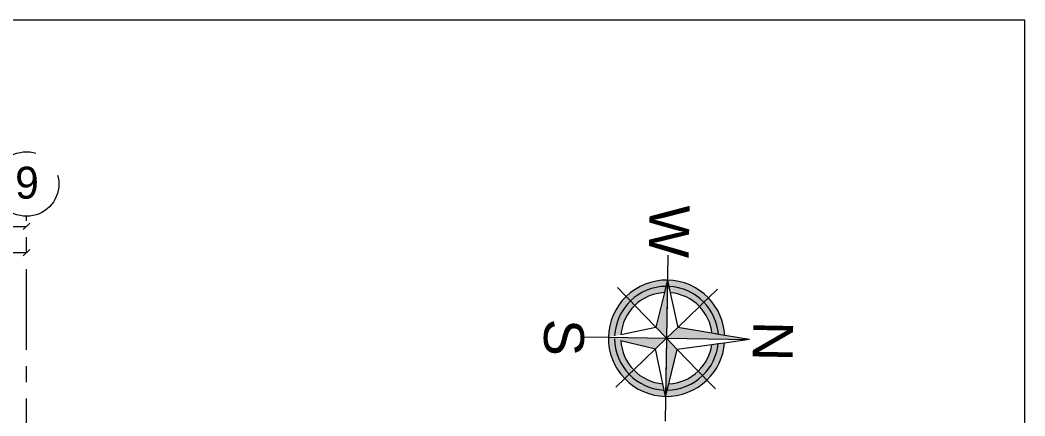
# Model space of a CAD drawing. Header units: inches. Extents: x -114 to 635, y -137 to 57.
# Drawn here: x 107.55 to 123.1, y 31.76 to 37.89 of the extents above; entities that cross this region are included whole.
import ezdxf
from ezdxf.enums import TextEntityAlignment as Align

# ---------------------------------------------------------------- set-up
doc = ezdxf.new("R2010")
doc.units = ezdxf.units.IN
doc.header["$MEASUREMENT"] = 0
doc.header["$PDMODE"] = 98
for name, pattern in [('( Hidden )', [0.375, 0.25, -0.125]), ('CENTER', [2, 1.25, -0.25, 0.25, -0.25]), ('CENTERX2', [4, 2.5, -0.5, 0.5, -0.5])]:
    doc.linetypes.add(name, pattern=pattern)
doc.layers.get('0').update_dxf_attribs({"lineweight": 5})
doc.layers.get('Defpoints').update_dxf_attribs({"lineweight": 5})
for name, color, linetype, lineweight in [('A-ARROW', 1, 'Continuous', 5), ('AXIS DIMENSION', 8, 'Continuous', 5), ('BORDER A2', 7, 'Continuous', 50), ('E-AX', 9, '( Hidden )', 0)]:
    doc.layers.add(name, color=color, linetype=linetype, lineweight=lineweight)
doc.layers.add('AXIES', color=7, linetype='CENTER', lineweight=0, true_color=0x949596)
doc.styles.add('A0$0$002-F.FLOOR PLAN$0$xref plans$0$ATTRIBUTE', font='BKANT.TTF')
doc.styles.add('MAIN', font='')
doc.styles.get("Standard").update_dxf_attribs({"font": 'arial.ttf'})
doc.styles.get('MAIN').set_extended_font_data('Shonar Bangla')
doc.dimstyles.new('MFS-AXIS', dxfattribs={"dimtxt": 0.22, "dimasz": 0.1, "dimexe": 0, "dimexo": 0.15, "dimgap": 0.05, "dimtad": 1, "dimdec": 0, "dimlfac": 100, "dimzin": 0, "dimdsep": 46, "dimtxsty": 'MAIN', "dimblk": 'OBLIQUE', "dimcen": 0.09, "dimclrd": 1, "dimclre": 1, "dimclrt": 2, "dimadec": 0, "dimazin": 0, "dimtfac": 1, "dimtdec": 0, "dimtix": 1, "dimtofl": 0, "dimtmove": 2, "dimatfit": 3, "dimldrblk": 'OBLIQUE', "dimfxl": 0.05, "dimfxlon": 1, "dimtolj": 1, "dimtzin": 0, "dimlwd": -1, "dimarcsym": 1})

# ---------------------------------------------------------------- blocks, each defined once
blk = doc.blocks.new('NOTH')
at = {"layer": 'A-ARROW'}
h = blk.add_hatch(color=256, dxfattribs=at)
h.paths.add_polyline_path([(0.7367880207187341, 0), (0.6575899677640109, 0.0183679669693504), (0.5777283029631805, 0.0368898418159631), (0.138709133292366, 0.1387091331513375), (1.847e-13, -3.695e-13)])
h.paths.add_polyline_path([(1.421e-13, 1.052554315272032), (-0.0481682284584935, 0.7352118123715456), (-0.0603320410307902, 0.6550740360918894), (-0.0725869453558943, 0.5743361277810948), (-0.1387091332541104, 0.138709133151707), (1.847e-13, -3.695e-13)])
h.paths.add_polyline_path([(-0.7367880206932682, 5.4e-13), (-0.6575899677639683, -0.0183679669692367), (-0.5777283029244984, -0.036889841816361), (-0.1387091332536698, -0.138709133151707), (1.847e-13, -3.695e-13)])
h.paths.add_polyline_path([(0.1387091332923234, -0.1387091331515364), (1.847e-13, -3.695e-13), (-1.847e-13, -0.736788020910808), (0.018367967033555, -0.6575899678792894), (0.0368898419054631, -0.5777283031165439)])
h = blk.add_hatch(color=256, dxfattribs=at)
edge = h.paths.add_edge_path()
edge.add_ellipse((1.847e-13, -3.695e-13), major_axis=(-0.4651676837564604, 0.4651676837565617), ratio=0.9999999998919108, start_angle=-89.99999999921107, end_angle=-50.262072299546)
edge.add_line((0.060332041053556, 0.6550740361128362), (0.0725869453426498, 0.574336127870339))
edge.add_ellipse((1.847e-13, -3.695e-13), major_axis=(0.4093475616569167, 0.4093475616568277), ratio=0.9999999997555454, start_angle=0, end_angle=37.79691486913919, ccw=False)
edge.add_line((0.4093475615218411, 0.4093475617780201), (0.4651676837811465, 0.4651676836406013))
edge = h.paths.add_edge_path()
edge.add_ellipse((1.847e-13, -3.695e-13), major_axis=(0.5209878057300275, 0.5209878057299147), ratio=0.9999999999968756, start_angle=314.9999999999104, end_angle=359.9999999985911)
edge.add_line((0.5209878057426921, 0.5209878057171125), (0.465167683772478, 0.4651676836316483))
edge.add_ellipse((1.847e-13, -3.695e-13), major_axis=(-0.4651676837320017, 0.4651676837321025), ratio=0.9999999999444913, start_angle=226.5999839728725, end_angle=270.00000000078893, ccw=False)
edge.add_line((0.6575899677875441, 0.0183679669641208), (0.7367880206930125, 5.854899898238841e-12))
edge = h.paths.add_edge_path()
edge.add_ellipse((1.847e-13, -3.695e-13), major_axis=(-0.4093475616568274, 0.4093475616569162), ratio=0.9999999999629564, start_angle=180, end_angle=221.34643715917, ccw=False)
edge.add_line((0.4093475617774092, -0.4093475615211162), (0.4651676837726911, -0.4651676836316483))
edge.add_ellipse((1.847e-13, -3.695e-13), major_axis=(0.4651676837321025, 0.4651676837320017), ratio=0.9999999999444923, start_angle=269.9999999992111, end_angle=313.4000160271274)
edge.add_line((0.6575899677873595, -0.0183679669640924), (0.5777283029553502, -0.0368898418176116))
edge = h.paths.add_edge_path()
edge.add_ellipse((1.847e-13, -3.695e-13), major_axis=(-0.5209878057299147, 0.5209878057300275), ratio=0.99999999996475, start_angle=134.9999999989901, end_angle=180.0000000014088)
edge.add_line((0.5209878057425783, -0.5209878057169705), (0.4651676837806919, -0.4651676836396632))
edge.add_ellipse((1.847e-13, -3.695e-13), major_axis=(0.4651676837133373, 0.4651676837132369), ratio=0.9999999999848316, start_angle=226.5999839861861, end_angle=269.99999999921124, ccw=False)
edge.add_line((0.0183679670573298, -0.6575899677758912), (5.373120004481535e-11, -0.7367880206779205))
edge = h.paths.add_edge_path()
edge.add_ellipse((1.847e-13, -3.695e-13), major_axis=(-0.4651676837132375, 0.4651676837133383), ratio=0.9999999999848308, start_angle=90.00000000078873, end_angle=133.4000160138138)
edge.add_line((-0.0183679670313666, -0.6575899677784208), (-0.0368898418879269, -0.577728303026845))
edge.add_ellipse((1.847e-13, -3.695e-13), major_axis=(-0.4093475617746752, 0.4093475617747643), ratio=0.999999999712108, start_angle=90, end_angle=131.3464371538943, ccw=False)
edge.add_line((-0.4093475617927142, -0.4093475615366346), (-0.4651676837807062, -0.4651676836402602))
edge = h.paths.add_edge_path()
edge.add_ellipse((1.847e-13, -3.695e-13), major_axis=(-0.4651676837320017, 0.4651676837321025), ratio=0.9999999999444913, start_angle=46.59998397287251, end_angle=90.00000000078887, ccw=False)
edge.add_line((-0.6575899677872316, -0.0183679669642061), (-0.7367880206930693, -1.704990315598565e-13))
edge.add_ellipse((1.847e-13, -3.695e-13), major_axis=(0.5209878057300275, 0.5209878057299147), ratio=0.9999999999968756, start_angle=134.9999999999105, end_angle=179.9999999985912)
edge.add_line((-0.5209878057426778, -0.5209878057170556), (-0.465167683772464, -0.4651676836315917))
edge = h.paths.add_edge_path()
edge.add_ellipse((1.847e-13, -3.695e-13), major_axis=(0.4651676837321025, 0.4651676837320017), ratio=0.9999999999444923, start_angle=89.99999999921107, end_angle=133.4000160271275)
edge.add_line((-0.6575899677872316, 0.0183679669641208), (-0.577728302956416, 0.0368898418086303))
edge.add_ellipse((1.847e-13, -3.695e-13), major_axis=(-0.4093475616568274, 0.4093475616569162), ratio=0.9999999999629564, start_angle=0, end_angle=41.34643715916991, ccw=False)
edge.add_line((-0.4093475615365493, 0.4093475617927709), (-0.4651676837725063, 0.4651676836317053))
edge = h.paths.add_edge_path()
edge.add_ellipse((1.847e-13, -3.695e-13), major_axis=(-0.5209878057299147, 0.5209878057300275), ratio=0.9999999999105192, start_angle=-41.2515596892217, end_angle=1.40879490012606e-09)
edge.add_line((-0.5209878057428057, 0.5209878057170556), (-0.465167683781374, 0.4651676836403455))
edge.add_ellipse((1.847e-13, -3.695e-13), major_axis=(0.4651676837565617, 0.4651676837564604), ratio=0.9999999998919108, start_angle=50.26207229954599, end_angle=89.99999999921113, ccw=False)
edge.add_line((-0.0603320410271522, 0.6550740361169858), (-0.048168228446599, 0.7352118124497622))
h = blk.add_hatch(color=256, dxfattribs=at)
edge = h.paths.add_edge_path()
edge.add_ellipse((1.847e-13, -3.695e-13), major_axis=(0.5209878057300275, 0.5209878057299147), ratio=0.9999999999105188, start_angle=359.9999999985911, end_angle=401.2515596892217)
edge.add_line((0.0481682284466558, 0.7352118124500179), (0.0603320410534565, 0.6550740361133764))
edge.add_ellipse((1.847e-13, -3.695e-13), major_axis=(-0.4651676837564604, 0.4651676837565617), ratio=0.9999999998919108, start_angle=-89.99999999921113, end_angle=-50.26207229954548, ccw=False)
edge.add_line((0.4651676837811607, 0.465167683639919), (0.5209878057428199, 0.520987805716743))
edge = h.paths.add_edge_path()
edge.add_ellipse((1.847e-13, -3.695e-13), major_axis=(0.4093475616569168, 0.4093475616568273), ratio=0.9999999999629559, start_angle=318.6535628408301, end_angle=360, ccw=False)
edge.add_line((0.5777283029555207, 0.0368898418178105), (0.6575899677874733, 0.0183679669639503))
edge.add_ellipse((1.847e-13, -3.695e-13), major_axis=(-0.4651676837320017, 0.4651676837321025), ratio=0.9999999999444913, start_angle=226.5999839728724, end_angle=270.0000000007889)
edge.add_line((0.4651676837726061, 0.4651676836312788), (0.409347561536521, 0.4093475617922311))
edge = h.paths.add_edge_path()
edge.add_ellipse((1.847e-13, -3.695e-13), major_axis=(0.4651676837321025, 0.4651676837320017), ratio=0.9999999999444923, start_angle=269.99999999921124, end_angle=313.40001602712755, ccw=False)
edge.add_line((0.4651676837726626, -0.4651676836317053), (0.5209878057427915, -0.5209878057170843))
edge.add_ellipse((1.847e-13, -3.695e-13), major_axis=(-0.5209878057299129, 0.5209878057300266), ratio=0.9999999999968752, start_angle=180.0000000014088, end_angle=225.0000000000895)
edge.add_line((0.7367880206929271, -6.1391e-12), (0.6575899677874589, -0.018367966964405))
edge = h.paths.add_edge_path()
edge.add_ellipse((1.847e-13, -3.695e-13), major_axis=(0.4093475617747643, 0.4093475617746752), ratio=0.9999999997121085, start_angle=228.6535628461057, end_angle=270, ccw=False)
edge.add_line((0.0368898419273762, -0.5777283030215871), (0.018367967057344, -0.6575899677760902))
edge.add_ellipse((1.847e-13, -3.695e-13), major_axis=(0.4651676837133373, 0.4651676837132369), ratio=0.9999999999848316, start_angle=226.599983986186, end_angle=269.9999999992111)
edge.add_line((0.4651676837808907, -0.4651676836403739), (0.4093475617927142, -0.4093475615367482))
edge = h.paths.add_edge_path()
edge.add_ellipse((1.847e-13, -3.695e-13), major_axis=(-0.4651676837132375, 0.4651676837133383), ratio=0.9999999999848308, start_angle=90.00000000078887, end_angle=133.400016013814, ccw=False)
edge.add_line((-0.465167683780962, -0.4651676836400327), (-0.520987805742877, -0.52098780571734))
edge.add_ellipse((1.847e-13, -3.695e-13), major_axis=(0.5209878057300275, 0.5209878057299147), ratio=0.9999999999647492, start_angle=179.9999999985912, end_angle=225.0000000010099)
edge.add_line((-5.3916e-11, -0.7367880206783184), (-0.0183679670313239, -0.6575899677784492))
edge = h.paths.add_edge_path()
edge.add_ellipse((1.847e-13, -3.695e-13), major_axis=(0.4093475616569168, 0.4093475616568273), ratio=0.9999999999629559, start_angle=138.6535628408301, end_angle=180, ccw=False)
edge.add_line((-0.5777283029566292, -0.0368898418086019), (-0.6575899677873025, -0.0183679669642345))
edge.add_ellipse((1.847e-13, -3.695e-13), major_axis=(-0.4651676837320017, 0.4651676837321025), ratio=0.9999999999444913, start_angle=46.59998397287242, end_angle=90.00000000078873)
edge.add_line((-0.4651676837725205, -0.4651676836315632), (-0.4093475617772527, -0.4093475615209742))
edge = h.paths.add_edge_path()
edge.add_ellipse((1.847e-13, -3.695e-13), major_axis=(-0.5209878057299129, 0.5209878057300266), ratio=0.9999999999968752, start_angle=1.408794900004402e-09, end_angle=45.00000000008949)
edge.add_line((-0.736788020693325, 4.263e-13), (-0.6575899677874874, 0.0183679669643766))
edge.add_ellipse((1.847e-13, -3.695e-13), major_axis=(0.4651676837321025, 0.4651676837320017), ratio=0.9999999999444923, start_angle=89.99999999921113, end_angle=133.4000160271276, ccw=False)
edge.add_line((-0.465167683772478, 0.4651676836313642), (-0.5209878057425926, 0.520987805716743))
edge = h.paths.add_edge_path()
edge.add_ellipse((1.847e-13, -3.695e-13), major_axis=(-0.409347561656827, 0.4093475616569161), ratio=0.9999999997555448, start_angle=-37.79691486913907, end_angle=0, ccw=False)
edge.add_line((-0.07258694534219501, 0.5743361278701685), (-0.060332041026868, 0.6550740361166733))
edge.add_ellipse((1.847e-13, -3.695e-13), major_axis=(0.4651676837565617, 0.4651676837564604), ratio=0.9999999998919108, start_angle=50.262072299546, end_angle=89.99999999921107)
edge.add_line((-0.4651676837810328, 0.465167683639919), (-0.4093475615216562, 0.4093475617776507))
for p, q in [((-5.68e-14, 1.052554315272145), (-0.0481682284583371, 0.7352118123711194)), ((-5.68e-14, 1.052554315272145), (0.0481682284587777, 0.7352118123713752)), ((0, 0), (-5.68e-14, 1.052554315272145)), ((-0.0603320410308044, 0.655074036091861), (-0.0725869453556953, 0.5743361277807538)), ((-0.0481682284583371, 0.7352118123711194), (-0.0603320410308044, 0.655074036091861)), ((0.0481682284587777, 0.7352118123713752), (0.0603320410566397, 0.6550740360920316)), ((0.0603320410566397, 0.6550740360920316), (0.0725869453562211, 0.5743361277807822)), ((-0.5209878057424647, 0.5209878057167145), (-0.6326280498287105, 0.6326280500851456)), ((-0.4651676836997042, 0.4651676835587466), (-0.5209878057424647, 0.5209878057167145)), ((-0.0725869453556953, 0.5743361277807538), (-0.1387091332538688, 0.1387091331513943)), ((0.0725869453562211, 0.5743361277807822), (0.1387091332923092, 0.1387091331512238)), ((0.4651676836999883, 0.4651676835587466), (0.5209878057427773, 0.5209878057170272)), ((0.5209878057427773, 0.5209878057170272), (0.632628049828611, 0.6326280500849464)), ((-0.4093475616567872, 0.4093475619131084), (-0.4651676836997042, 0.4651676835587466)), ((-0.1387091332538688, 0.1387091331513943), (-0.4093475616567872, 0.4093475619131084)), ((0.1387091332923092, 0.1387091331512238), (0.4093475616569294, 0.4093475619129663)), ((0.4093475616569294, 0.4093475619129663), (0.4651676836999883, 0.4651676835587466)), ((-0.5777283029243989, 0.0368898418156221), (-0.1387091332538688, 0.1387091331513943)), ((0, 0), (-0.1387091332538688, 0.1387091331513943)), ((0, 0), (0.1387091332923092, 0.1387091331512238)), ((0.5777283029628393, 0.03688984181602), (0.1387091332923092, 0.1387091331512238)), ((-1.052554315297524, -2.558e-13), (0, 0)), ((-0.7367880206930835, 1.705e-13), (-0.6575899677639541, 0.0183679669696346)), ((-0.7367880206930835, 1.705e-13), (-0.6575899677638973, -0.0183679669693504)), ((-0.7367880206930835, 1.705e-13), (0, 0)), ((-0.6575899677639541, 0.0183679669696346), (-0.5777283029243989, 0.0368898418156221)), ((0, 0), (-0.1387091332536698, -0.138709133151707)), ((-5.68e-14, -0.736788020910808), (0, 0)), ((0, 0), (0.1387091332923234, -0.1387091331515364)), ((0, 0), (0.7367880207187198, -2.558e-13)), ((0, 0), (1.05255431529781, -1.421e-13)), ((0.6575899677640962, 0.0183679669692651), (0.5777283029628393, 0.03688984181602)), ((0.7367880207187198, -2.558e-13), (0.6575899677640962, 0.0183679669692651)), ((-0.6575899677638973, -0.0183679669693504), (-0.5777283029244984, -0.036889841816361)), ((-0.5777283029244984, -0.036889841816361), (-0.1387091332536698, -0.138709133151707)), ((0.5777283029628535, -0.0368898418159063), (0.1387091332923234, -0.1387091331515364)), ((0.6575899677640252, -0.0183679669699473), (0.5777283029628535, -0.0368898418159063)), ((0.7367880207187198, -2.558e-13), (0.6575899677640252, -0.0183679669699473)), ((-0.1387091332536698, -0.138709133151707), (-0.4093475616569864, -0.409347561400523)), ((-0.036889841867449, -0.5777283031165439), (-0.1387091332536698, -0.138709133151707)), ((0.0368898419057047, -0.5777283031167997), (0.1387091332923234, -0.1387091331515364)), ((0.1387091332923234, -0.1387091331515364), (0.4093475616568867, -0.4093475614008071)), ((-0.4651676836999032, -0.4651676835590309), (-0.5209878057427347, -0.5209878057173967)), ((-0.4093475616569864, -0.409347561400523), (-0.4651676836999032, -0.4651676835590309)), ((0.4093475616568867, -0.4093475614008071), (0.4651676836998889, -0.4651676835590878)), ((0.4651676836998889, -0.4651676835590878), (0.5209878057425783, -0.5209878057169705)), ((-0.5209878057427347, -0.5209878057173967), (-0.632628049828796, -0.6326280495724462)), ((0.5209878057425783, -0.5209878057169705), (0.6326280498285402, -0.6326280495726451)), ((-5.68e-14, -1.05255431527206), (-5.68e-14, -0.736788020910808))]:
    blk.add_line(p, q, dxfattribs=at)
for major_axis, ratio, start_param, end_param in [((-0.5209878057299123, 0.5209878057300255), 0.9999999999105199, -0.7199755381598874, 2.45881e-11), ((0.4651676837565609, 0.4651676837564598), 0.9999999998919112, 0.8772386505025153, 1.570796326781126), ((0.5209878057300255, 0.5209878057299123), 0.999999999910519, 6.283185307154998, 7.003160845339472), ((-0.4651676837564598, 0.4651676837565609), 0.9999999998919112, -1.570796326781126, -0.8772386505025153), ((-0.5209878057299127, 0.5209878057300262), 0.9999999999968756, 2.45881e-11, 0.7853981633990103), ((-0.4093475616568267, 0.4093475616569159), 0.9999999997555448, -0.6596806115624795, 0), ((0.4093475616569159, 0.4093475616568267), 0.9999999997555448, 0, 0.6596806115624795), ((0.5209878057300255, 0.5209878057299123), 0.999999999996876, 5.497787143780575, 6.283185307154998), ((0.4651676837321023, 0.4651676837320012), 0.9999999999444916, 1.570796326781126, 2.328269501886581), ((-0.4093475616568263, 0.4093475616569155), 0.9999999999629564, 0, 0.7216314623964455), ((0.4093475616569159, 0.4093475616568269), 0.9999999999629562, 5.561553844783139, 6.283185307179584), ((-0.4651676837320012, 0.4651676837321023), 0.999999999944491, 3.954915805293002, 4.712388980398459), ((0.5209878057300255, 0.5209878057299123), 0.999999999996876, 2.356194490190779, 3.141592653565203), ((-0.4651676837320012, 0.4651676837321023), 0.999999999944491, 0.8133231517032118, 1.570796326808665), ((0.4093475616569159, 0.4093475616568269), 0.9999999999629562, 2.419961191193345, 3.141592653589792), ((-0.4093475616568263, 0.4093475616569155), 0.9999999999629564, 3.141592653589792, 3.863224115986238), ((0.4651676837321023, 0.4651676837320012), 0.9999999999444916, 4.712388980370919, 5.469862155476373), ((-0.5209878057299127, 0.5209878057300262), 0.9999999999968756, 3.141592653614381, 3.926990816988803), ((-0.4651676837132357, 0.4651676837133368), 0.9999999999848312, 1.570796326808665, 2.328269501654212), ((-0.4093475617746752, 0.4093475617747643), 0.9999999997121072, 1.570796326794896, 2.292427789099265), ((0.4651676837133376, 0.4651676837132362), 0.9999999999848316, 3.954915805525373, 4.712388980370919), ((0.4093475617747635, 0.4093475617746745), 0.999999999712108, 3.990757518080319, 4.712388980384689), ((0.5209878057300255, 0.5209878057299123), 0.9999999999647496, 3.141592653565203, 3.926990817004866), ((-0.5209878057299125, 0.5209878057300258), 0.9999999999647496, 2.356194490174718, 3.141592653614381)]:
    blk.add_ellipse((3.553e-13, -2.842e-13), major_axis=major_axis, ratio=ratio, start_param=start_param, end_param=end_param, dxfattribs=at)
for s, p in [('N', (0.0144832284225913, 1.347818954500012)), ('W', (-1.353998589916471, 0.0105449277088212)), ('E', (1.353998589916358, 0.0105449277088212)), ('S', (0.0120693570188166, -1.298608181295634))]:
    blk.add_text(s, height=0.5052260713060049, rotation=359.9383920510186, dxfattribs=at).set_placement(p, align=Align.MIDDLE)
blk = doc.blocks.new('_Oblique')
at = {"color": 0, "lineweight": -2}
blk.add_line((-0.5, -0.5), (0.5, 0.5), dxfattribs=at)
blk = doc.blocks.new('*D1386')
at = {"layer": 'AXIS DIMENSION', "color": 17, "linetype": 'Continuous', "transparency": 16777216}
blk.add_line((44.87874684234566, -578.7698676672954), (47.07852520708184, -578.7698676672954), dxfattribs=at)
at = {"layer": 'Defpoints', "color": 0, "transparency": 16777216}
for p in [(44.87874684234566, -578.7698676672954), (47.07852520708184, -578.7600154549557), (47.07852520708184, -578.7698676672954)]:
    blk.add_point(p, dxfattribs=at)
at = {"layer": 'AXIS DIMENSION', "color": 17, "transparency": 16777216, "xscale": 0.1, "yscale": 0.1, "zscale": 0.1, "rotation": 180}
blk.add_blockref('_Oblique', (44.87874684234566, -578.7698676672954), dxfattribs=at)
at = {"layer": 'AXIS DIMENSION', "color": 17, "transparency": 16777216, "xscale": 0.1, "yscale": 0.1, "zscale": 0.1}
blk.add_blockref('_Oblique', (47.07852520708184, -578.7698676672954), dxfattribs=at)
at = {"layer": 'AXIS DIMENSION', "color": 3, "transparency": 16777216, "insert": (45.97863602471375, -578.6098676672955), "char_height": 0.22, "attachment_point": 5, "style": 'MAIN'}
blk.add_mtext('\\A1;220', dxfattribs=at)
blk = doc.blocks.new('*D1379')
at = {"layer": 'AXIS DIMENSION', "color": 1, "linetype": 'Continuous', "lineweight": -2, "transparency": 16777216}
for p, q in [((25.07885424815777, -578.3563094938331), (25.07885424815777, -578.3628898561348)), ((47.07852520708184, -578.356309493834), (47.07852520708184, -578.3628898561348))]:
    blk.add_line(p, q, dxfattribs=at)
at = {"layer": 'AXIS DIMENSION', "color": 17, "linetype": 'Continuous', "transparency": 16777216}
blk.add_line((25.07885424815777, -578.3628898561348), (47.07852520708184, -578.3628898561348), dxfattribs=at)
at = {"layer": 'Defpoints', "color": 0, "transparency": 16777216}
for p in [(25.07885424815777, -578.2063094938331), (47.07852520708184, -578.206309493834), (47.07852520708184, -578.3628898561348)]:
    blk.add_point(p, dxfattribs=at)
at = {"layer": 'AXIS DIMENSION', "color": 17, "transparency": 16777216, "xscale": 0.1, "yscale": 0.1, "zscale": 0.1, "rotation": 180}
blk.add_blockref('_Oblique', (25.07885424815777, -578.3628898561348), dxfattribs=at)
at = {"layer": 'AXIS DIMENSION', "color": 17, "transparency": 16777216, "xscale": 0.1, "yscale": 0.1, "zscale": 0.1}
blk.add_blockref('_Oblique', (47.07852520708184, -578.3628898561348), dxfattribs=at)
at = {"layer": 'AXIS DIMENSION', "color": 3, "transparency": 16777216, "insert": (37.57672413677017, -578.2028898561348), "char_height": 0.22, "attachment_point": 5, "style": 'MAIN'}
blk.add_mtext('\\A1;2200', dxfattribs=at)
blk = doc.blocks.new('DASLASDLASLDASLASDLASLQWELQWELQWELQWELQ')
at = {"layer": 'AXIES', "linetype": 'CENTERX2', "ltscale": 0.5}
blk.add_line((47.07852520708184, -592.2776957824242), (47.07852520708184, -578.206309493834), dxfattribs=at)
at = {"layer": 'AXIES', "linetype": 'CENTERX2'}
blk.add_circle((47.07852520708184, -577.7063094938331), 0.5, dxfattribs=at)
at = {"layer": 'AXIES', "linetype": 'CENTERX2', "style": 'A0$0$002-F.FLOOR PLAN$0$xref plans$0$ATTRIBUTE'}
blk.add_text('9', height=0.495, dxfattribs=at).set_placement((46.90129702953027, -577.9331962976313))
at = {"layer": 'AXIS DIMENSION'}
dim = blk.add_linear_dim(base=(47.07852520708184, -578.3628898561348), p1=(25.07885424815777, -578.2063094938331), p2=(47.07852520708184, -578.206309493834), dimstyle='MFS-AXIS', override={"dimclrd": 17, "dimclrt": 3}, dxfattribs=at)
dim.commit()
dim.dimension.update_dxf_attribs({"geometry": '*D1379', "text_midpoint": (37.57672413677017, -578.2028898561348), "dimtype": 128})
dim = blk.add_linear_dim(base=(47.07852520708184, -578.7698676672954), p1=(44.87874684234566, -578.7698676672954), p2=(47.07852520708184, -578.7600154549557), dimstyle='MFS-AXIS', override={"dimclrd": 17, "dimclrt": 3}, dxfattribs=at)
dim.commit()
dim.dimension.update_dxf_attribs({"geometry": '*D1386', "text_midpoint": (45.97863602471375, -578.6098676672955)})

msp = doc.modelspace()

# ---------------------------------------------------------------- linework, layer by layer
at = {"layer": 'BORDER A2', "lineweight": 5}
msp.add_lwpolyline([(77.5034065115542, -2.308414670989677), (123.1034065115543, -2.308414670989677), (123.1034065115543, 37.89158532901048), (77.5034065115542, 37.89158532901037)], close=True, dxfattribs=at)

# ---------------------------------------------------------------- block references
at = {"layer": 'A-ARROW', "xscale": 1.222382910869702, "yscale": 1.222382910869702, "zscale": 1.222382910869702, "rotation": 269.0250964440875}
msp.add_blockref('NOTH', (117.5565470073276, 32.96107418183234), dxfattribs=at)
at = {"layer": 'E-AX'}
msp.add_blockref('DASLASDLASLDASLASDLASLQWELQWELQWELQWELQ', (60.57165876321082, 613.0572275975223), dxfattribs=at)

doc.saveas('drawing.dxf')
